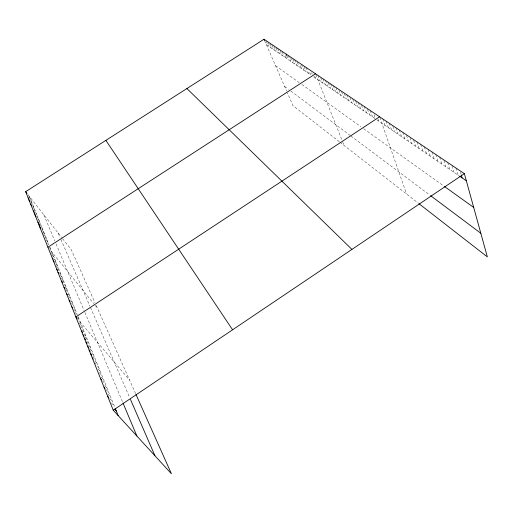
<?xml version="1.0" encoding="UTF-8"?>
<svg xmlns="http://www.w3.org/2000/svg" width="513" height="513" viewBox="0 0 513 513"><rect width="100%" height="100%" fill="white"/><g stroke="black" fill="none" stroke-linecap="round" stroke-linejoin="round"><path stroke-width="0.38" stroke-dasharray="2.56 1.92" d="M266.407 44.708L310.763 74.885L309.275 71.204M313.706 76.892L374.997 118.586M376.85 119.856L459.116 175.824M275.532 65.651L299.226 82.606M301.901 84.517L360.857 126.692M363.672 128.705L443.848 186.065M284.548 86.351L288.402 89.236M290.852 91.064L350.187 135.477M350.828 135.958L429.387 194.76M339.375 141.755L292.955 105.633L287.389 92.866M339.965 142.21L418.582 203.385M111.456 403.026L114.412 406.277M109.622 398.46L112.559 401.705M107.807 393.952L110.731 397.203M106.018 389.508L108.936 392.759M104.742 385.673L107.159 388.373M102.517 380.813L105.409 384.057M101.279 377.093L103.684 379.793M99.323 372.592L101.978 375.593M98.182 369.052L100.298 371.444M94.43 362.569L98.643 367.359M92.782 356.355L95.392 359.337M94.911 360.928L97.008 363.319M91.724 353.021L93.802 355.413M89.64 348.551L92.231 351.533M88.621 345.326L90.686 347.705M86.582 340.959L89.153 343.928M85.081 337.233L87.64 340.202M82.138 329.923L84.677 332.886M84.113 334.149L86.152 336.522M80.695 326.339L83.228 329.295M79.271 322.805L81.791 325.755M77.476 317.034L78.97 318.797M76.86 318.131L129.526 380.018M75.103 312.449L77.091 314.796M73.891 307.511L74.872 308.685M73.744 309.082L76.225 312.013M71.576 303.055L73.545 305.395M68.486 296.02L70.922 298.932M70.756 300.394L72.224 302.144M68.184 294.013L69.64 295.757M65.183 287.203L67.113 289.524M65.953 289.717L68.37 292.622M62.253 280.547L64.644 283.433M63.952 284.144L65.869 286.459M61.528 278.136L63.432 280.438M59.63 272.833L61.047 274.551M60.335 275.18L62.233 277.482M56.379 265.946L58.719 268.806M57.527 268.799L59.88 271.659M55.045 261.476L56.443 263.182M55.705 263.695L57.578 265.978M51.909 254.852L54.218 257.68M53.936 258.712L55.321 260.418M50.665 250.613L93.667 303.542M95.078 305.28L97.406 308.153M51.281 252.717L53.121 254.98M49.152 247.439L50.979 249.69M46.067 239.783L47.869 242.021M47.536 242.867L48.895 244.547L37.269 215.851M42.855 232.088L44.862 234.588M43.611 234.255L45.856 237.038M45.061 237.288L46.856 239.513M41.906 228.516L42.906 229.76M42.374 230.292L43.874 232.158M38.565 220.846L40.046 222.7M40.45 225.521L41.938 227.381M37.205 216.884L38.186 218.108M37.635 218.544L39.11 220.391M34.012 209.567L34.98 210.785M35.391 212.388L36.365 213.613M31.389 203.065L32.345 204.277M32.736 205.816L33.698 207.034M32.652 206.771L34.576 209.201M30.158 199.435L31.107 200.641M31.011 201.538L31.96 202.75M28.01 194.684L61.656 237.487M62.548 238.616L71.32 249.773L94.995 302.753M28.843 196.748L29.786 197.947M96.194 305.44L135.727 393.888M264.618 40.598L286.543 90.916M268.164 42.502L270.255 47.324M266.234 41.2L268.318 46.01M58.072 232.928L59.95 237.243M60.906 239.436L89.871 306.069M90.5 307.518L129.603 397.46M270.114 43.81L272.204 48.652M274.077 46.471L276.167 51.345M272.089 45.138L274.179 49.992M276.084 47.824L278.174 52.711M277.809 48.485L280.201 54.089M282.221 51.948L284.311 56.892M280.156 50.563L282.246 55.487M285.202 55.475L286.401 58.309M286.716 55.481L288.505 59.745M43.842 214.825L54.833 240.956M56.077 243.912L84.119 310.577M84.908 312.462L123.011 403.045M290.691 57.642L292.782 62.65M288.242 55.487L290.634 61.188M292.859 59.098L294.949 64.131M294.757 59.854L297.142 65.619M297.264 62.06L299.355 67.126M300.4 65.741L301.593 68.646M304.042 66.619L306.133 71.737M301.464 64.356L303.85 70.185M306.049 67.434L308.435 73.301M29.421 196.479L37.045 215.293M49.934 247.106L77.316 314.713M78.143 316.752L114.944 407.604M311.628 72.795L312.218 74.27M314.597 75.879L315.489 78.104M315.809 74.526L341.921 139.991M342.742 142.037L344.088 145.423M317.977 75.43L320.349 81.407M320.721 77.764L322.831 83.1M322.972 78.784L325.338 84.805M325.511 80.49L327.878 86.53M328.346 82.888L330.443 88.274M330.673 83.952L333.033 90.038M333.303 85.716L335.656 91.821M335.951 87.499L338.304 93.629M338.894 89.98L340.985 95.45M341.607 91.801L343.691 97.29M344.351 93.648L346.429 99.156M346.865 94.822L349.199 101.042M349.93 97.399L352.001 102.946M352.771 99.304L354.836 104.876M355.644 101.234L357.702 106.826M358.286 102.485L360.601 108.794M361.479 105.159L363.531 110.789M364.198 106.447L366.5 112.809M367.462 109.179L369.501 114.848M370.251 110.507L372.534 116.919M374.086 114.72L375.356 118.291M377.959 118.971L378.716 121.126M379.851 117.503L406.578 194.049M382.794 118.926L385.045 125.428M386.026 121.094L388.27 127.622M389.296 123.287L391.534 129.84M392.855 126.243L394.837 132.091M395.965 127.763L398.178 134.368M399.358 130.039L401.564 136.67M402.795 132.348L404.994 138.997M406.52 135.426L408.463 141.364M410.047 137.798L411.977 143.755M413.619 140.196L415.536 146.173M416.998 141.877L419.14 148.629M420.66 144.333L422.795 151.111M424.373 146.827L426.495 153.631M428.137 149.347L430.24 156.183M431.946 151.906L434.043 158.767M435.813 154.503L437.89 161.383M439.724 157.125L441.789 164.038M443.899 160.486L445.739 166.725M447.721 162.486L449.747 169.45M451.998 165.923L453.806 172.214M455.929 168.001L457.923 175.01M460.52 172.221L461.11 174.33"/><path stroke-width="0.77" d="M135.996 394.497L171.425 473.768L113.232 410.201L464.374 173.663L487.35 256.898L419.108 203.802M379.601 116.784L75.86 316.951L76.86 318.131M47.914 247.228L315.514 73.782M113.232 410.201L25.65 191.682L264.015 39.232L464.374 173.663M459.706 176.228L466.323 180.73M444.482 186.514L473.691 207.412M430.542 195.626L480.822 233.261M186.912 88.544L351.931 249.408M114.803 409.291L116.291 410.913M107.659 396.293L108.641 397.376M104.075 387.347L105.043 388.431M100.586 378.652L101.555 379.735M90.692 353.964L91.737 355.156M92.289 357.939L93.334 359.138M89.121 350.039L90.16 351.232M87.569 346.172L88.608 347.359M86.037 342.351L87.069 343.537M84.53 338.58L85.556 339.766M83.035 334.854L84.061 336.047M81.561 331.186L82.58 332.366M71.762 306.736L72.756 307.909M69.12 300.131L70.101 301.304M66.536 293.686L67.511 294.853M64.016 287.395L64.984 288.556M61.554 281.259L62.509 282.413M56.796 269.396L57.745 270.537M57.963 272.307L58.912 273.455M52.255 258.065L53.185 259.2M53.371 260.848L54.307 261.989M38.917 224.784L39.918 226.028M39.879 227.176L40.873 228.42M37.968 222.418L39.456 224.277M34.275 213.196L35.25 214.421M35.185 215.466L36.166 216.698M33.371 210.946L34.345 212.17M28.997 200.032L29.953 201.243M30.722 204.334L31.684 205.553M28.151 197.915L29.1 199.121M25.65 191.682L27.067 193.478M105.883 140.363L232.594 329.795M264.015 39.232L264.618 40.598M130.462 399.435L154.952 455.775M286.119 54.057L286.716 55.481M123.011 403.045L136.888 436.044M115.213 408.265L118.195 415.62M461.302 175.036L462.091 177.851"/></g></svg>
